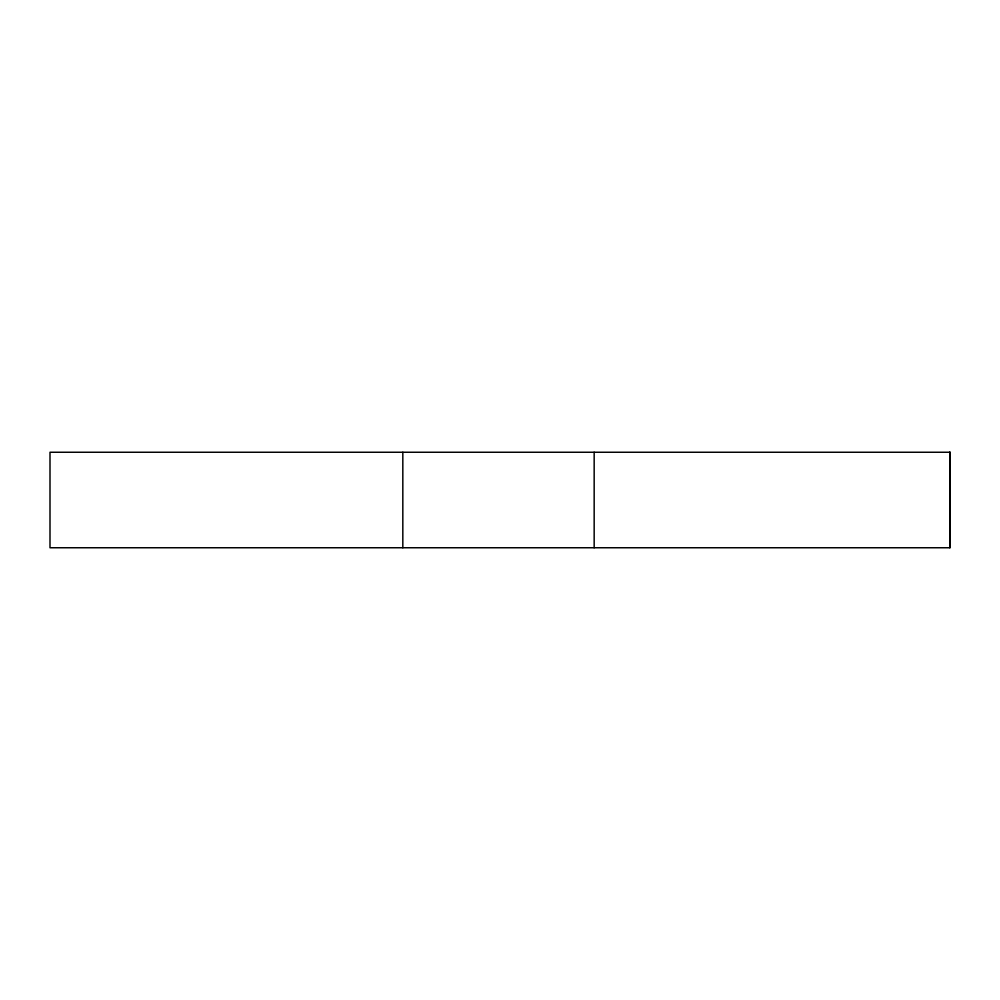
<?xml version="1.0" encoding="UTF-8"?>
<svg xmlns="http://www.w3.org/2000/svg" width="1000" height="1000" viewBox="0 0 1000 1000"><rect width="100%" height="100%" fill="white"/><g stroke="black" fill="none" stroke-linecap="round" stroke-linejoin="round"><path stroke-width="1.5" d="M949.837 452.25L949.837 547.75M594.163 452.25L594.163 547.75M402.825 452.25L402.825 547.75M950 452.25L50 452.25L50 547.75L950 547.75L950 452.25"/></g></svg>
